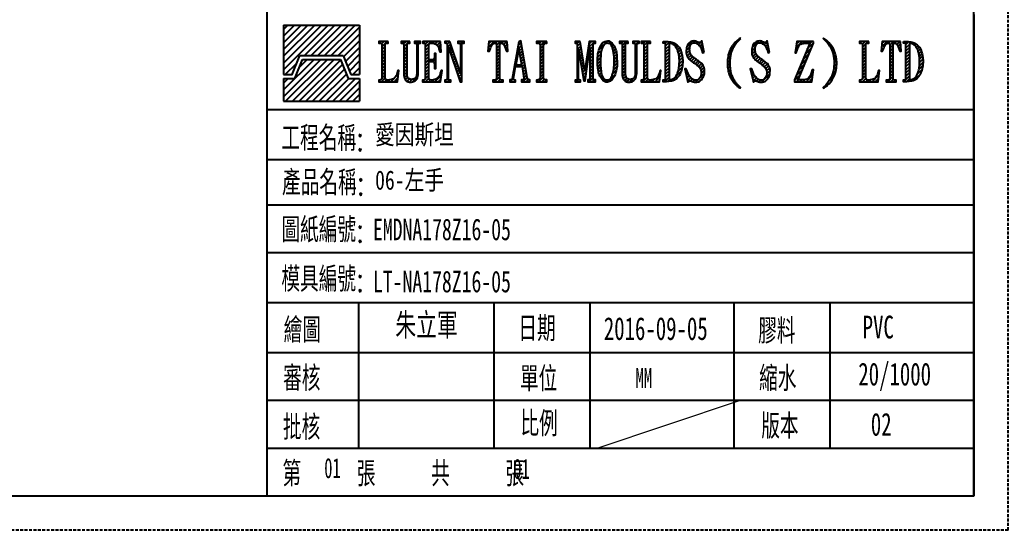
# Model space of a CAD drawing. Header units: inches. Extents: x 149964 to 151052, y -48230 to -47460.
# Drawn here: x 150716.5 to 151052.1, y -48229.7 to -48056.3 of the extents above; entities that cross this region are included whole.
import ezdxf

# ---------------------------------------------------------------- set-up
doc = ezdxf.new("R2010")
doc.units = ezdxf.units.IN
doc.header["$LTSCALE"] = 2
doc.header["$MEASUREMENT"] = 0
doc.linetypes.add('DASHED', pattern=[0.75, 0.5, -0.25])
doc.layers.get('0').update_dxf_attribs({"linetype": 'CONTINUOUS'})
doc.layers.add('A', color=7, linetype='CONTINUOUS')
doc.layers.add('tg', color=7, linetype='CONTINUOUS')
doc.layers.add('dim', color=3, linetype='CONTINUOUS', lineweight=15)
doc.styles.add('ROMANC', font='romanc', dxfattribs={"width": 0.6, "height": 1})
doc.styles.add('ROMANS', font='ROMANS.shx', dxfattribs={"height": 5, "bigfont": 'chineset.shx'})
doc.styles.get("Standard").update_dxf_attribs({"font": 'txt.shx', "width": 0.67})

# ---------------------------------------------------------------- blocks, each defined once
blk = doc.blocks.new('*X1')
at = {"color": 0}
for p, q in [((-246.88, -247.76), (-241.98, -242.86)), ((-246.88, -246.88), (-242.86, -242.86)), ((-246.6, -248.36), (-241.1, -242.86)), ((-245.71, -248.36), (-240.21, -242.86)), ((-244.83, -248.36), (-239.36, -242.9)), ((-244.8, -243.91), (-243.75, -242.86)), ((-243.94, -248.36), (-239.11, -243.53)), ((-243.06, -248.36), (-238.86, -244.16)), ((-242.18, -248.36), (-238.61, -244.79)), ((-246.88, -245.99), (-246.25, -245.36)), ((-241.29, -248.36), (-238.29, -245.36)), ((-240.41, -248.36), (-237.41, -245.36)), ((-239.53, -248.36), (-236.88, -245.72)), ((-238.64, -248.36), (-236.88, -246.6)), ((-237.76, -248.36), (-236.88, -247.48))]:
    blk.add_line(p, q, dxfattribs=at)
blk = doc.blocks.new('*X0')
at = {"color": 0}
for p, q in [((-246.88, -244.23), (-241.02, -238.36)), ((-246.88, -243.34), (-241.9, -238.36)), ((-246.88, -242.46), (-242.78, -238.36)), ((-246.88, -241.57), (-243.67, -238.36)), ((-246.88, -240.69), (-244.55, -238.36)), ((-246.88, -239.81), (-245.44, -238.36)), ((-246.88, -238.92), (-246.32, -238.36)), ((-244.13, -242.36), (-240.13, -238.36)), ((-243.25, -242.36), (-239.25, -238.36)), ((-242.36, -242.36), (-238.36, -238.36)), ((-241.48, -242.36), (-237.48, -238.36)), ((-240.6, -242.36), (-236.88, -238.65)), ((-239.71, -242.36), (-236.88, -239.53)), ((-238.98, -242.51), (-236.88, -240.41)), ((-238.73, -243.15), (-236.88, -241.3)), ((-238.47, -243.78), (-236.88, -242.18)), ((-246.63, -244.86), (-245.11, -243.34)), ((-238.22, -244.41), (-236.88, -243.06)), ((-245.75, -244.86), (-245.7, -244.81)), ((-237.79, -244.86), (-236.88, -243.95)), ((-236.91, -244.86), (-236.88, -244.83))]:
    blk.add_line(p, q, dxfattribs=at)
blk = doc.blocks.new('20051210.083501')
at = {"layer": 'A'}
for p, q in [((0, 0), (0, -12.46)), ((0, 0), (19.17, 0)), ((19.17, 0), (19.17, -12.46)), ((2.23, -12.46), (4.14, -7.67)), ((2.87, -13.42), (4.79, -8.62)), ((4.14, -7.67), (15.02, -7.67)), ((4.79, -8.62), (14.37, -8.62)), ((14.37, -8.62), (16.29, -13.42)), ((15.02, -7.67), (16.94, -12.46)), ((0, -12.46), (2.23, -12.46)), ((0, -13.42), (2.87, -13.42)), ((0, -13.42), (0, -19.17)), ((16.29, -13.42), (19.17, -13.42)), ((16.94, -12.46), (19.17, -12.46)), ((19.17, -13.42), (19.17, -19.17)), ((0, -19.17), (19.17, -19.17))]:
    blk.add_line(p, q, dxfattribs=at)
at = {"layer": 'A', "xscale": 1.916639999999461, "yscale": 1.916639999999916, "zscale": 1.91664}
for name in ['*X0', '*X1']:
    blk.add_blockref(name, (473.18, 456.86), dxfattribs=at)

msp = doc.modelspace()

# ---------------------------------------------------------------- hatches: boundary and pattern name
h = msp.add_hatch()
h.set_pattern_fill('ANSI31', color=256, scale=0.237797, style=0)
h.set_pattern_definition([(45, (189198.8006, -46693.6363), (-0.533870108, 0.533870108), [])])
h.paths.add_polyline_path([(151016.504, -48076.728), (151016.504, -48077.309), (151017.025, -48077.309, 0.0414633), (151018.017, -48077.267, 0.0098365), (151019.299, -48077.078, 0.0742962), (151020.248, -48076.771, 0.0820892), (151021.42, -48075.924, 0), (151021.42, -48075.924, 0.0994446), (151022.463, -48074.343, 0.0507965), (151022.993, -48072.521, 0), (151022.993, -48072.521, 0.0544958), (151023.164, -48070.179), (151023.164, -48070.179), (151023.13, -48069.23), (151022.976, -48068.255, 0.0652171), (151022.796, -48067.452), (151022.403, -48066.374), (151021.933, -48065.562, 0.0255552), (151020.881, -48064.51, 0.1195021), (151019.855, -48063.955, 0.0499872), (151018.145, -48063.681, 0.0064973), (151017.025, -48063.63), (151016.512, -48063.613), (151016.512, -48064.203), (151017.111, -48064.203, -0.31305), (151017.264, -48064.245, -0.1750245), (151017.376, -48064.553, 0), (151017.376, -48064.553), (151017.376, -48076.335, -0.0611975), (151017.324, -48076.497, 0), (151017.324, -48076.497, -0.2937019), (151016.965, -48076.728)])
h.paths.add_polyline_path([(151018.544, -48064.647), (151018.544, -48076.254, 0.1084649), (151018.606, -48076.536, 0.3983232), (151018.709, -48076.577), (151018.936, -48076.57, 0.0763618), (151019.569, -48076.454, 0), (151019.569, -48076.454, 0.089624), (151020.422, -48075.972, 0), (151020.422, -48075.972, 0.0989952), (151021.096, -48075.14, 0.0470821), (151021.536, -48074.067, 0), (151021.536, -48074.067, 0.0375978), (151021.887, -48072.499, 0), (151021.887, -48072.499, 0.0259589), (151022.011, -48071.172, 0), (151022.011, -48071.172, 0.0205474), (151022.011, -48069.548, 0.0331816), (151021.859, -48068.145, 0), (151021.859, -48068.145, 0.0397704), (151021.557, -48066.976, 0), (151021.557, -48066.976, 0.0390929), (151021.137, -48066.013, 0), (151021.137, -48066.013, 0.0785078), (151020.401, -48065.037, 0), (151020.401, -48065.037, 0.0940735), (151019.521, -48064.459, 0), (151019.521, -48064.459, 0.1004309), (151018.923, -48064.342, 0), (151018.923, -48064.342, 0.0772307), (151018.627, -48064.39), (151018.565, -48064.494)], flags=16)
h.paths.add_polyline_path([(151001.613, -48063.637), (151001.613, -48064.214), (151002.032, -48064.214, -0.4471104), (151002.61, -48064.859), (151002.61, -48076.043, -0.3629609), (151002.032, -48076.734), (151001.636, -48076.734), (151001.636, -48077.311), (151007.907, -48077.311), (151008.36, -48073.542), (151008.066, -48073.542), (151007.839, -48074.345), (151007.839, -48074.345, -0.1151305), (151006.866, -48076.111, -0.1470783), (151006.232, -48076.496, -0.0200187), (151005.292, -48076.7, -0.0920225), (151004.16, -48076.689), (151003.9, -48076.462), (151003.764, -48075.862), (151003.764, -48074.492), (151003.764, -48064.818, -0.1486596), (151003.898, -48064.377, -0.2444346), (151004.218, -48064.202), (151004.766, -48064.202), (151004.766, -48063.637)])
h.paths.add_polyline_path([(150989.279, -48079.293), (150989.397, -48079.495), (150989.622, -48079.354), (150990.392, -48078.826, 0.0700903), (150990.791, -48078.461), (150991.247, -48078.045), (150991.831, -48077.347), (150992.292, -48076.678, 0.0489267), (150992.641, -48076.049, -0.0112917), (150993.209, -48074.812), (150993.433, -48074.138, 0.0452148), (150993.686, -48073.064, 0.0194511), (150993.849, -48071.473, 0.0381497), (150993.833, -48070.18, 0.0187929), (150993.658, -48068.814, 0), (150993.658, -48068.814, 0.0471864), (150993.253, -48067.285, 0), (150993.253, -48067.285, 0.0282667), (150992.753, -48066.132, 0), (150992.753, -48066.132, 0.0441271), (150992.022, -48064.952, 0.0213392), (150991.117, -48063.844, 0.0597799), (150990.105, -48062.951, 0.0000522), (150989.401, -48062.464), (150989.281, -48062.68), (150989.48, -48062.862, -0.0146115), (150990.008, -48063.377, 0), (150990.008, -48063.377, -0.0089534), (150990.466, -48063.867, 0), (150990.466, -48063.867, -0.0238855), (150990.901, -48064.399, 0), (150990.901, -48064.399, -0.0123206), (150991.368, -48065.062, 0), (150991.368, -48065.062, -0.0281505), (150991.858, -48065.894, -0.0165965), (150992.335, -48066.899, -0.0665241), (150992.676, -48068.101, 0.0184753), (150992.815, -48068.859, 0), (150992.815, -48068.859, -0.0507901), (150992.879, -48069.41), (150992.95, -48070.073), (150992.95, -48070.073, -0.0444565), (150992.972, -48071.383, -0.0008859), (150992.877, -48072.682, -0.0557862), (150992.59, -48074.199, 0.0089738), (150992.365, -48074.981), (150992.05, -48075.706), (150991.342, -48076.915), (150990.898, -48077.55), (150990.122, -48078.461)])
h.paths.add_polyline_path([(151008.993, -48066.958), (151009.287, -48063.622), (151015.541, -48063.622), (151015.788, -48066.948), (151015.323, -48066.948), (151014.726, -48065.423), (151014.726, -48065.423, 0.0956872), (151014.252, -48064.579, 0), (151014.252, -48064.579, 0.0984077), (151013.835, -48064.248, 0.2621702), (151013.324, -48064.267, 0), (151013.324, -48064.267, 0.2609355), (151013.058, -48064.74), (151013.058, -48076.216, 0.1320932), (151013.115, -48076.538, 0.2912007), (151013.428, -48076.737), (151014.101, -48076.737), (151014.101, -48077.315), (151010.67, -48077.315), (151010.67, -48076.737), (151011.315, -48076.737, 0.1278797), (151011.751, -48076.605, 0), (151011.751, -48076.605, 0.2609355), (151011.883, -48076.368), (151011.883, -48064.797), (151011.836, -48064.475), (151011.656, -48064.286), (151011.447, -48064.219, 0.2119014), (151011.248, -48064.191, 0.1524638), (151010.566, -48064.636, 0.0886389), (151009.808, -48065.982), (151009.467, -48066.958)])
h.paths.add_polyline_path([(150979.549, -48076.637), (150979.549, -48077.301), (150985.401, -48077.301), (150985.99, -48073.244), (150985.577, -48073.244), (150985.203, -48074.451, -0.078387), (150984.737, -48075.399, 0), (150984.737, -48075.399, -0.0405768), (150984.087, -48076.178), (150983.675, -48076.423), (150983.675, -48076.423, -0.1243815), (150982.796, -48076.682, 0), (150982.796, -48076.682, 0.0324642), (150982.36, -48076.728), (150980.817, -48076.728), (150985.982, -48064.198), (150985.982, -48063.602), (150980.282, -48063.602), (150979.717, -48067.46), (150980.122, -48067.46), (150980.397, -48066.551, -0.0647548), (150980.985, -48065.244, -0.1575087), (150981.917, -48064.45, 0), (150981.917, -48064.45, -0.0914417), (150982.987, -48064.221, 0.0106211), (150983.445, -48064.198), (150984.698, -48064.198)])
h.paths.add_polyline_path([(150956.759, -48070.751, 0), (150956.759, -48070.751, 0.0315123), (150956.895, -48072.863, 0), (150956.895, -48072.863, 0.0402062), (150957.236, -48074.479, 0.0623728), (150957.888, -48075.969, -0.0031537), (150958.608, -48077.195, 0.0650154), (150959.251, -48078.033, 0), (150959.251, -48078.033, 0.0004545), (150959.78, -48078.562, 0.066774), (150960.782, -48079.326, -0.0041036), (150961.055, -48079.484), (150961.17, -48079.286), (150960.932, -48079.052), (150960.327, -48078.421), (150960.327, -48078.421, -0.043122), (150959.617, -48077.539, 0), (150959.617, -48077.539, -0.0144025), (150959.022, -48076.595, 0), (150959.022, -48076.595, -0.0174648), (150958.435, -48075.519, -0.0539346), (150958.21, -48074.914, 0), (150958.21, -48074.914, 0.031882), (150958.073, -48074.491), (150957.892, -48073.679), (150957.892, -48073.679, -0.0371427), (150957.747, -48072.682, 0), (150957.747, -48072.682, 0.0047038), (150957.659, -48071.584, -0.0465851), (150957.663, -48070.34, -0.0007597), (150957.778, -48069.175, -0.0351514), (150958.007, -48067.839, 0), (150958.007, -48067.839, -0.0239146), (150958.325, -48066.767, -0.0614674), (150958.85, -48065.704, 0), (150958.85, -48065.704, 0.0140719), (150959.405, -48064.804, -0.068346), (150960.213, -48063.767, 0), (150960.213, -48063.767, 0.0243719), (150960.685, -48063.26, -0.0490829), (150961.188, -48062.77, 0), (150961.188, -48062.77, 0.0301326), (150961.288, -48062.68), (150961.17, -48062.462), (150960.756, -48062.74, 0.0494384), (150959.699, -48063.611, 0), (150959.699, -48063.611, 0.0177696), (150958.908, -48064.466, 0.042056), (150958.324, -48065.271, 0.0470099), (150957.216, -48067.568, 0.0754491), (150956.953, -48068.833), (150956.856, -48069.466, 0.0385372)])
h.paths.add_polyline_path([(150964.512, -48072.973), (150965.557, -48077.444), (150965.775, -48077.226, -0.1357493), (150966.211, -48076.979, -0.2278345), (150966.777, -48077.095, 0.135743), (150967.358, -48077.328, -0.0672556), (150967.764, -48077.429), (150968.62, -48077.458), (150969.172, -48077.342, 0.1526658), (150969.898, -48076.936, 0.0586811), (150970.914, -48075.571, 0.1413241), (150971.204, -48074.395), (150971.248, -48073.539, 0.0934362), (150971.117, -48072.581, 0.0736867), (150970.566, -48071.492, 0.101128), (150969.404, -48070.404, -0.036431), (150968.417, -48069.692, 0.0378749), (150967.343, -48068.923, -0.105904), (150966.82, -48068.429, -0.0243212), (150966.443, -48067.82, -0.0885428), (150966.24, -48067.224, -0.0445383), (150966.182, -48066.31, -0.0555732), (150966.341, -48065.149, -0.153171), (150966.806, -48064.394, -0.1349704), (150967.503, -48064.06, -0.1850459), (150968.345, -48064.22, 0.0194675), (150969.012, -48064.597), (150969.52, -48065.149, -0.0923633), (150970.058, -48066.005, -0.0080312), (150970.609, -48067.471), (150971.074, -48067.37), (150970.275, -48063.465), (150970.072, -48063.712, -0.2747762), (150969.346, -48063.973, -0.0854284), (150968.693, -48063.726, 0.1752427), (150967.372, -48063.479, 0.1106125), (150966.182, -48063.958, 0.1819994), (150965.253, -48065.294, 0.0535258), (150964.991, -48067.137, 0.1300031), (150965.34, -48068.662, 0.0775644), (150966.298, -48069.954, 0.0682662), (150967.503, -48070.854, -0.0563125), (150968.606, -48071.637, 0.0033658), (150969.477, -48072.407, -0.1932925), (150969.825, -48073.089), (150969.999, -48073.495, -0.1577109), (150970.087, -48074.439), (150970.014, -48075.266), (150969.738, -48075.876), (150969.274, -48076.5, -0.2441194), (150968.766, -48076.747), (150968.475, -48076.834), (150968.054, -48076.805, -0.1667011), (150967.125, -48076.413, -0.0146364), (150966.283, -48075.615, -0.1187079), (150965.63, -48074.541), (150965.02, -48072.886)])
h.paths.add_polyline_path([(150934.908, -48077.309), (150935.43, -48077.309, 0.0414633), (150936.422, -48077.267, 0.0098365), (150937.704, -48077.078, 0.0742962), (150938.653, -48076.771, 0.0820892), (150939.825, -48075.924, 0.0994446), (150940.868, -48074.343, 0.0507965), (150941.398, -48072.521, 0.0544958), (150941.569, -48070.179), (150941.534, -48069.23), (150941.381, -48068.255, 0.0652171), (150941.201, -48067.452), (150940.808, -48066.374), (150940.338, -48065.562, 0.0255552), (150939.286, -48064.51, 0.1195021), (150938.26, -48063.955, 0.0499872), (150936.55, -48063.681, 0.0064973), (150935.43, -48063.63), (150934.917, -48063.613), (150934.917, -48064.203), (150935.516, -48064.203, -0.31305), (150935.669, -48064.245, -0.1750245), (150935.781, -48064.553), (150935.781, -48076.335, -0.0611975), (150935.729, -48076.497, -0.2937019), (150935.37, -48076.728), (150934.908, -48076.728)])
h.paths.add_polyline_path([(150927.426, -48063.637), (150927.426, -48064.214), (150927.845, -48064.214, -0.4471104), (150928.422, -48064.859), (150928.422, -48076.043, -0.3629609), (150927.845, -48076.734), (150927.448, -48076.734), (150927.448, -48077.311), (150933.72, -48077.311), (150934.173, -48073.542), (150933.878, -48073.542), (150933.652, -48074.345, -0.1151305), (150932.678, -48076.111, -0.1470783), (150932.044, -48076.496, -0.0200187), (150931.105, -48076.7, -0.0920225), (150929.973, -48076.689), (150929.712, -48076.462), (150929.577, -48075.862), (150929.577, -48074.492), (150929.577, -48064.818, -0.1486596), (150929.711, -48064.377, -0.2444346), (150930.031, -48064.202), (150930.578, -48064.202), (150930.578, -48063.637)])
h.paths.add_polyline_path([(150936.949, -48064.647), (150936.949, -48076.254, 0.1084649), (150937.011, -48076.536, 0.3983232), (150937.114, -48076.577), (150937.341, -48076.57, 0.0763618), (150937.974, -48076.454, 0), (150937.974, -48076.454, 0.089624), (150938.827, -48075.972, 0), (150938.827, -48075.972, 0.0989952), (150939.501, -48075.14, 0.0470821), (150939.941, -48074.067, 0.0375978), (150940.292, -48072.499, 0), (150940.292, -48072.499, 0.0259589), (150940.416, -48071.172, 0), (150940.416, -48071.172, 0.0205474), (150940.416, -48069.548, 0.0331816), (150940.264, -48068.145, 0), (150940.264, -48068.145, 0.0397704), (150939.962, -48066.976, 0), (150939.962, -48066.976, 0.0390929), (150939.542, -48066.013, 0), (150939.542, -48066.013, 0.0785078), (150938.806, -48065.037, 0.0940735), (150937.926, -48064.459, 0.1004309), (150937.328, -48064.342, 0), (150937.328, -48064.342, 0.0772307), (150937.032, -48064.39), (150936.97, -48064.494)], flags=16)
h.paths.add_polyline_path([(150912.591, -48070.99), (150912.651, -48071.631), (150912.771, -48072.753), (150912.952, -48073.894), (150912.952, -48073.894, 0.1114199), (150913.472, -48075.477, 0.0496859), (150914.574, -48076.959, 0.186465), (150915.495, -48077.419), (150915.916, -48077.459, 0.0375207), (150916.757, -48077.219, 0.1534797), (150917.638, -48076.538), (150918.419, -48075.416, 0.0128615), (150919.1, -48073.073, 0.0754903), (150919.32, -48071.01, 0.0019683), (150919.18, -48068.106, 0.0822677), (150918.78, -48066.284), (150918.299, -48065.082), (150917.658, -48064.181), (150916.857, -48063.64, 0.2029711), (150916.116, -48063.46, 0.019715), (150915.135, -48063.66, 0.1971419), (150914.173, -48064.361, 0.0532198), (150913.132, -48066.544, 0), (150913.132, -48066.544, 0.0768728), (150912.651, -48069.108), (150912.651, -48069.108)])
h.paths.add_polyline_path([(150905.066, -48076.731), (150905.412, -48076.731, 0.2763778), (150905.691, -48076.571, 0.1282881), (150905.784, -48076.215), (150905.784, -48064.712, -0.0488454), (150905.768, -48064.495, 0.2004412), (150905.706, -48064.335, 0.2042261), (150905.391, -48064.201), (150905.071, -48064.201), (150905.071, -48063.617), (150906.806, -48063.617), (150908.375, -48073.533), (150909.821, -48063.61), (150911.979, -48063.61), (150911.979, -48064.188), (150911.484, -48064.188, 0.2754595), (150911.163, -48064.725), (150911.163, -48076.248, 0.1661539), (150911.225, -48076.579, 0.2703491), (150911.473, -48076.723), (150911.969, -48076.723), (150911.969, -48077.302), (150909.356, -48077.302), (150909.356, -48076.723), (150909.532, -48076.723), (150909.687, -48076.713), (150909.852, -48076.661, 0.1813346), (150910.007, -48076.248), (150910.007, -48065.675), (150908.448, -48077.012), (150907.973, -48077.012), (150906.233, -48066.333), (150906.233, -48076.204, -0.0731766), (150906.248, -48076.385, 0.1778629), (150906.31, -48076.592, 0.236068), (150906.599, -48076.736), (150906.92, -48076.736), (150906.92, -48077.309), (150905.066, -48077.309)])
h.paths.add_polyline_path([(150913.766, -48070.085, 0.0107728), (150913.817, -48072.108, 0), (150913.817, -48072.108, 0.0226526), (150914.021, -48074.318, 0), (150914.021, -48074.318, 0.0660072), (150914.293, -48075.304, 0), (150914.293, -48075.304, 0.0545447), (150914.854, -48076.307, 0), (150914.854, -48076.307, 0.2164164), (150915.704, -48076.799, 0), (150915.704, -48076.799, 0.1433054), (150916.52, -48076.646, 0), (150916.52, -48076.646, 0.1933289), (150917.353, -48075.695, 0), (150917.353, -48075.695, 0.0342724), (150917.914, -48073.655, 0), (150917.914, -48073.655, 0.0520414), (150918.169, -48071.003), (150918.152, -48068.912), (150917.863, -48066.703), (150917.489, -48065.377, -0.0180621), (150917.03, -48064.578, 0.2109706), (150916.622, -48064.255, 0), (150916.622, -48064.255, 0.0423726), (150915.925, -48064.136, 0.2013091), (150915.347, -48064.323, 0.0679648), (150914.82, -48064.918, 0.0561857), (150914.293, -48065.938, 0), (150914.293, -48065.938, 0.0807476), (150913.851, -48068.08)], flags=16)
h.paths.add_polyline_path([(150920.137, -48063.618), (150920.137, -48064.206), (150920.519, -48064.206, -0.4453624), (150921.01, -48064.752), (150921.01, -48074.702, 0.1272962), (150921.501, -48076.6, 0.0960143), (150921.659, -48076.788, -0.0247325), (150922.01, -48077.103), (150922.52, -48077.34, 0.1076234), (150922.926, -48077.431), (150923.678, -48077.443, 0.1445312), (150924.551, -48077.2, 0.0767167), (150925.339, -48076.521, 0.1475227), (150925.818, -48075.43, -0.0034333), (150925.94, -48074.484), (150925.94, -48064.789, -0.3258682), (150926.364, -48064.206), (150926.752, -48064.206), (150926.752, -48063.624), (150924.66, -48063.624), (150924.66, -48064.206), (150924.988, -48064.206, -0.2211811), (150925.248, -48064.328, -0.1386424), (150925.448, -48064.77, 0), (150925.448, -48064.77, -0.0291948), (150925.473, -48065.037), (150925.473, -48074.436, -0.096528), (150925.242, -48075.618, 0), (150925.242, -48075.618, -0.1769594), (150924.612, -48076.315, 0), (150924.612, -48076.315, -0.0838676), (150924.133, -48076.473, -0.0420431), (150923.496, -48076.515, -0.1259814), (150922.944, -48076.364, 0), (150922.944, -48076.364, -0.0862317), (150922.49, -48075.988, 0), (150922.49, -48075.988, -0.130353), (150922.332, -48075.66), (150922.229, -48075.339), (150922.168, -48074.721), (150922.168, -48064.692, -0.403205), (150922.641, -48064.2), (150923.047, -48064.2), (150923.047, -48063.618)])
h.paths.add_polyline_path([(150882.858, -48076.7), (150882.858, -48077.312), (150884.844, -48077.312), (150884.844, -48076.729), (150884.665, -48076.729, -0.2793781), (150884.172, -48076.431, 0), (150884.172, -48076.431, -0.1828166), (150884.127, -48076.057, 0), (150884.127, -48076.057), (150884.815, -48072.189), (150887.01, -48072.189), (150887.653, -48076.057, -0.117222), (150887.623, -48076.49), (150887.473, -48076.655), (150887.085, -48076.715), (150886.846, -48076.715), (150886.846, -48077.312), (150889.624, -48077.312), (150889.624, -48076.7), (150889.49, -48076.7, -0.3099246), (150888.967, -48076.341, 0.0340023), (150888.758, -48075.893), (150886.592, -48063.451), (150885.95, -48063.783), (150883.635, -48076.281, -0.1981024), (150883.47, -48076.535, 0), (150883.47, -48076.535, -0.0880206), (150883.112, -48076.7)])
h.paths.add_polyline_path([(150884.928, -48071.584), (150885.94, -48065.969), (150886.915, -48071.584)], flags=16)
h.paths.add_polyline_path([(150891.97, -48063.628), (150891.97, -48064.206), (150892.303, -48064.206, -0.1151205), (150892.971, -48064.362), (150893.06, -48064.529), (150893.126, -48064.862), (150893.126, -48075.885, -0.165023), (150892.915, -48076.508, -0.196744), (150892.648, -48076.664, 0.0151159), (150892.259, -48076.731), (150891.97, -48076.731), (150891.97, -48077.32), (150895.462, -48077.32), (150895.462, -48076.719), (150895.151, -48076.719, -0.1510207), (150894.539, -48076.53, -0.2299796), (150894.406, -48076.297), (150894.305, -48075.963, -0.1303355), (150894.294, -48075.618), (150894.294, -48064.985, -0.23248), (150894.617, -48064.328, -0.2001016), (150895.073, -48064.206), (150895.441, -48064.206), (150895.441, -48063.628)])
h.paths.add_polyline_path([(150860.856, -48063.619), (150860.856, -48064.126), (150860.947, -48064.126, -0.296966), (150861.469, -48064.466, 0), (150861.469, -48064.466, -0.1129405), (150861.555, -48064.911), (150861.555, -48076.174, -0.139346), (150861.426, -48076.629, -0.2178389), (150861.325, -48076.696, 0.0242396), (150861.143, -48076.734), (150860.856, -48076.734), (150860.856, -48077.308), (150862.88, -48077.308), (150862.88, -48076.729), (150862.402, -48076.729, -0.3152222), (150862.067, -48076.495, -0.090974), (150862.019, -48076.212), (150862.019, -48065.518), (150866.009, -48077.308), (150866.536, -48077.308), (150866.536, -48064.801, -0.1765617), (150866.722, -48064.289, 0), (150866.722, -48064.289, -0.2069332), (150866.856, -48064.222, 0.0522334), (150867.005, -48064.198), (150867.349, -48064.198), (150867.349, -48063.624), (150865.258, -48063.624), (150865.258, -48064.193), (150865.593, -48064.193, -0.1748169), (150865.885, -48064.298, 0), (150865.885, -48064.298, -0.196301), (150866.033, -48064.576, 0.0208197), (150866.067, -48064.805), (150866.067, -48074.404), (150862.54, -48063.619)])
h.paths.add_polyline_path([(150875.452, -48066.958), (150875.746, -48063.622), (150882.001, -48063.622), (150882.247, -48066.948), (150881.783, -48066.948), (150881.186, -48065.423, 0.0956872), (150880.712, -48064.579, 0), (150880.712, -48064.579, 0.0984077), (150880.295, -48064.248, 0.2621702), (150879.783, -48064.267, 0), (150879.783, -48064.267, 0.2609355), (150879.518, -48064.74), (150879.518, -48076.216, 0.1320932), (150879.575, -48076.538, 0), (150879.575, -48076.538, 0.2912007), (150879.887, -48076.737), (150880.56, -48076.737), (150880.56, -48077.315), (150877.13, -48077.315), (150877.13, -48076.737), (150877.774, -48076.737, 0.1278797), (150878.21, -48076.605, 0), (150878.21, -48076.605, 0.2609355), (150878.343, -48076.368), (150878.343, -48064.797), (150878.295, -48064.475), (150878.115, -48064.286), (150877.907, -48064.219, 0.2119014), (150877.708, -48064.191, 0.1524638), (150877.025, -48064.636, 0.0886389), (150876.267, -48065.982), (150875.926, -48066.958)])
h.paths.add_polyline_path([(150942.264, -48072.973), (150943.309, -48077.444), (150943.527, -48077.226, -0.1357493), (150943.962, -48076.979, -0.2278345), (150944.528, -48077.095, 0.135743), (150945.109, -48077.328, -0.0672556), (150945.515, -48077.429), (150946.372, -48077.458), (150946.923, -48077.342, 0.1526658), (150947.649, -48076.936, 0.0586811), (150948.665, -48075.571, 0.1413241), (150948.956, -48074.395), (150948.999, -48073.539, 0.0934362), (150948.869, -48072.581, 0.0736867), (150948.317, -48071.492, 0.101128), (150947.156, -48070.404, -0.036431), (150946.168, -48069.692, 0.0378749), (150945.094, -48068.923, -0.105904), (150944.572, -48068.429, -0.0243212), (150944.194, -48067.82, -0.0885428), (150943.991, -48067.224, -0.0445383), (150943.933, -48066.31, -0.0555732), (150944.093, -48065.149, -0.153171), (150944.557, -48064.394, -0.1349704), (150945.254, -48064.06, -0.1850459), (150946.096, -48064.22, 0.0194675), (150946.764, -48064.597), (150947.272, -48065.149, -0.0923633), (150947.809, -48066.005, -0.0080312), (150948.36, -48067.471), (150948.825, -48067.37), (150948.027, -48063.465), (150947.823, -48063.712, -0.2747762), (150947.098, -48063.973, -0.0854284), (150946.444, -48063.726, 0.1752427), (150945.123, -48063.479, 0.1106125), (150943.933, -48063.958, 0.1819994), (150943.004, -48065.294, 0.0535258), (150942.743, -48067.137, 0.1300031), (150943.091, -48068.662, 0.0775644), (150944.049, -48069.954, 0.0682662), (150945.254, -48070.854, -0.0563125), (150946.357, -48071.637, 0.0033658), (150947.228, -48072.407, -0.1932925), (150947.577, -48073.089), (150947.751, -48073.495, -0.1577109), (150947.838, -48074.439), (150947.765, -48075.266), (150947.489, -48075.876), (150947.025, -48076.5, -0.2441194), (150946.517, -48076.747), (150946.227, -48076.834), (150945.806, -48076.805, -0.1667011), (150944.877, -48076.413, -0.0146364), (150944.035, -48075.615, -0.1187079), (150943.381, -48074.541), (150942.772, -48072.886)])
h.paths.add_polyline_path([(150845.951, -48063.618), (150845.951, -48064.206), (150846.333, -48064.206, -0.4453624), (150846.824, -48064.752), (150846.824, -48074.702, 0.1272962), (150847.315, -48076.6, 0), (150847.315, -48076.6, 0.0960143), (150847.473, -48076.788, -0.0247325), (150847.825, -48077.103), (150848.334, -48077.34, 0.1076234), (150848.74, -48077.431), (150849.492, -48077.443), (150849.492, -48077.443, 0.1445312), (150850.365, -48077.2, 0.0767167), (150851.154, -48076.521, 0), (150851.154, -48076.521, 0.1475227), (150851.633, -48075.43, -0.0034333), (150851.754, -48074.484), (150851.754, -48064.789, -0.3258682), (150852.178, -48064.206), (150852.566, -48064.206), (150852.566, -48063.624), (150850.475, -48063.624), (150850.475, -48064.206), (150850.802, -48064.206, -0.2211811), (150851.063, -48064.328, 0), (150851.063, -48064.328, -0.1386424), (150851.263, -48064.77, 0), (150851.263, -48064.77, -0.0291948), (150851.287, -48065.037, 0), (150851.287, -48065.037), (150851.287, -48074.436, -0.096528), (150851.057, -48075.618, -0.1769594), (150850.426, -48076.315, 0), (150850.426, -48076.315, -0.0838676), (150849.947, -48076.473, 0), (150849.947, -48076.473, -0.0420431), (150849.31, -48076.515, -0.1259814), (150848.759, -48076.364, 0), (150848.759, -48076.364, -0.0862317), (150848.304, -48075.988, 0), (150848.304, -48075.988, -0.130353), (150848.146, -48075.66), (150848.043, -48075.339), (150847.982, -48074.721), (150847.982, -48064.692, -0.403205), (150848.455, -48064.2), (150848.862, -48064.2), (150848.862, -48063.618)])
h.paths.add_polyline_path([(150838.4, -48063.637), (150838.4, -48064.214), (150838.819, -48064.214, -0.4471104), (150839.396, -48064.859), (150839.396, -48076.043, -0.3629609), (150838.819, -48076.734), (150838.423, -48076.734), (150838.423, -48077.311), (150844.694, -48077.311), (150845.147, -48073.542), (150844.852, -48073.542), (150844.626, -48074.345, -0.1151305), (150843.652, -48076.111, -0.1470783), (150843.019, -48076.496, -0.0200187), (150842.079, -48076.7, -0.0920225), (150840.947, -48076.689), (150840.687, -48076.462), (150840.551, -48075.862), (150840.551, -48074.492), (150840.551, -48064.818, -0.1486596), (150840.685, -48064.377, -0.2444346), (150841.005, -48064.202), (150841.553, -48064.202), (150841.553, -48063.637)])
h.paths.add_polyline_path([(150853.253, -48076.731), (150853.253, -48077.307), (150859.354, -48077.307), (150859.941, -48073.531), (150859.503, -48073.531), (150859.245, -48074.456, -0.0700144), (150858.828, -48075.41, 0), (150858.828, -48075.41, -0.0973563), (150857.973, -48076.334, -0.1183441), (150857.377, -48076.582, 0.0157214), (150856.81, -48076.691, -0.1268605), (150855.827, -48076.662, 0), (150855.827, -48076.662, -0.306736), (150855.39, -48076.135, 0.0118619), (150855.34, -48075.727), (150855.34, -48070.431), (150856.671, -48070.431, -0.4453624), (150857.208, -48071.027), (150857.278, -48071.405), (150857.297, -48071.763), (150857.297, -48072.806), (150857.784, -48072.806), (150857.784, -48067.689), (150857.297, -48067.689), (150857.297, -48068.881, -0.145032), (150857.059, -48069.686, 0), (150857.059, -48069.686, -0.2828165), (150856.661, -48069.875), (150855.34, -48069.875), (150855.34, -48064.857, -0.3574663), (150855.837, -48064.251, -0.0655863), (150856.582, -48064.201, 0), (150856.582, -48064.201, -0.104851), (150857.645, -48064.499, 0), (150857.645, -48064.499, -0.1044537), (150858.331, -48065.066, 0), (150858.331, -48065.066, -0.127245), (150858.818, -48066.159), (150859.106, -48067.162), (150859.533, -48067.162), (150859.285, -48063.625), (150853.303, -48063.625), (150853.303, -48064.201), (150853.73, -48064.201, -0.3243613), (150854.128, -48064.489, 0), (150854.128, -48064.489, -0.0911807), (150854.177, -48064.857), (150854.177, -48075.926, 0), (150854.177, -48075.926, -0.0812777), (150854.088, -48076.473, 0), (150854.088, -48076.473, -0.2346711), (150853.929, -48076.632, 0.0697377), (150853.73, -48076.731)])

# ---------------------------------------------------------------- linework, layer by layer
for points in [[(150961.288, -48062.68), (150961.17, -48062.462), (150960.756, -48062.74, 0.0494384), (150959.699, -48063.611, 0.0177696), (150958.908, -48064.466, 0.042056), (150958.324, -48065.271, 0.0470099), (150957.216, -48067.568, 0.0754491), (150956.953, -48068.833), (150956.856, -48069.466, 0.0385372), (150956.759, -48070.751, 0.0315123), (150956.895, -48072.863, 0.0402062), (150957.236, -48074.479, 0.0623728), (150957.888, -48075.969, -0.0031537), (150958.608, -48077.195, 0.0650154), (150959.251, -48078.033, 0.0004545), (150959.78, -48078.562, 0.066774), (150960.782, -48079.326, -0.0041036), (150961.055, -48079.484), (150961.17, -48079.286), (150960.932, -48079.052), (150960.327, -48078.421, -0.043122), (150959.617, -48077.539, -0.0144025), (150959.022, -48076.595, -0.0174648), (150958.435, -48075.519, -0.0539346), (150958.21, -48074.914, 0.031882), (150958.073, -48074.491), (150957.892, -48073.679, -0.0371427), (150957.747, -48072.682, 0.0047038), (150957.659, -48071.584, -0.0465851), (150957.663, -48070.34, -0.0007597), (150957.778, -48069.175, -0.0351514), (150958.007, -48067.839, -0.0239146), (150958.325, -48066.767, -0.0614674), (150958.85, -48065.704, 0.0140719), (150959.405, -48064.804, -0.068346), (150960.213, -48063.767, 0.0243719), (150960.685, -48063.26, -0.0490829), (150961.188, -48062.77, 0.0301326)], [(150841.553, -48063.637), (150838.4, -48063.637), (150838.4, -48064.214), (150838.819, -48064.214, -0.4471104), (150839.396, -48064.859), (150839.396, -48076.043, -0.3629609), (150838.819, -48076.734), (150838.423, -48076.734), (150838.423, -48077.311), (150844.694, -48077.311), (150845.147, -48073.542), (150844.852, -48073.542), (150844.626, -48074.345, -0.1151305), (150843.652, -48076.111, -0.1470783), (150843.019, -48076.496, -0.0200187), (150842.079, -48076.7, -0.0920225), (150840.947, -48076.689), (150840.687, -48076.462), (150840.551, -48075.862), (150840.551, -48074.492), (150840.551, -48064.818, -0.1486596), (150840.685, -48064.377, -0.2444346), (150841.005, -48064.202), (150841.553, -48064.202)], [(150848.862, -48063.618), (150845.951, -48063.618), (150845.951, -48064.206), (150846.333, -48064.206, -0.4453624), (150846.824, -48064.752), (150846.824, -48074.702, 0.1272962), (150847.315, -48076.6, 0.0960143), (150847.473, -48076.788, -0.0247325), (150847.825, -48077.103), (150848.334, -48077.34, 0.1076234), (150848.74, -48077.431), (150849.492, -48077.443, 0.1445312), (150850.365, -48077.2, 0.0767167), (150851.154, -48076.521, 0.1475227), (150851.633, -48075.43, -0.0034333), (150851.754, -48074.484), (150851.754, -48064.789, -0.3258682), (150852.178, -48064.206), (150852.566, -48064.206), (150852.566, -48063.624), (150850.475, -48063.624), (150850.475, -48064.206), (150850.802, -48064.206, -0.2211811), (150851.063, -48064.328, -0.1386424), (150851.263, -48064.77, -0.0291948), (150851.287, -48065.037), (150851.287, -48074.436, -0.096528), (150851.057, -48075.618, -0.1769594), (150850.426, -48076.315, -0.0838676), (150849.947, -48076.473, -0.0420431), (150849.31, -48076.515, -0.1259814), (150848.759, -48076.364, -0.0862317), (150848.304, -48075.988, -0.130353), (150848.146, -48075.66), (150848.043, -48075.339), (150847.982, -48074.721), (150847.982, -48064.692, -0.403205), (150848.455, -48064.2), (150848.862, -48064.2)], [(150882.001, -48063.622), (150875.746, -48063.622), (150875.452, -48066.958), (150875.926, -48066.958), (150876.267, -48065.982, -0.0886389), (150877.025, -48064.636, -0.1524638), (150877.708, -48064.191, -0.2119014), (150877.907, -48064.219), (150878.115, -48064.286), (150878.295, -48064.475), (150878.343, -48064.797), (150878.343, -48076.368, -0.2609355), (150878.21, -48076.605, -0.1278797), (150877.774, -48076.737), (150877.13, -48076.737), (150877.13, -48077.315), (150880.56, -48077.315), (150880.56, -48076.737), (150879.887, -48076.737, -0.2912007), (150879.575, -48076.538, -0.1320932), (150879.518, -48076.216), (150879.518, -48064.74, -0.2609355), (150879.783, -48064.267, -0.2621702), (150880.295, -48064.248, -0.0984077), (150880.712, -48064.579, -0.0956872), (150881.186, -48065.423), (150881.783, -48066.948), (150882.247, -48066.948)], [(150885.95, -48063.783), (150883.635, -48076.281, -0.1981024), (150883.47, -48076.535, -0.0880206), (150883.112, -48076.7), (150882.858, -48076.7), (150882.858, -48077.312), (150884.844, -48077.312), (150884.844, -48076.729), (150884.665, -48076.729, -0.2793781), (150884.172, -48076.431, -0.1828166), (150884.127, -48076.057), (150884.815, -48072.189), (150887.01, -48072.189), (150887.653, -48076.057, -0.117222), (150887.623, -48076.49), (150887.473, -48076.655), (150887.085, -48076.715), (150886.846, -48076.715), (150886.846, -48077.312), (150889.624, -48077.312), (150889.624, -48076.7), (150889.49, -48076.7, -0.3099246), (150888.967, -48076.341, 0.0340023), (150888.758, -48075.893), (150886.592, -48063.451)], [(150895.441, -48063.628), (150891.97, -48063.628), (150891.97, -48064.206), (150892.303, -48064.206, -0.1151205), (150892.971, -48064.362), (150893.06, -48064.529), (150893.126, -48064.862), (150893.126, -48075.885, -0.165023), (150892.915, -48076.508, -0.196744), (150892.648, -48076.664, 0.0151159), (150892.259, -48076.731), (150891.97, -48076.731), (150891.97, -48077.32), (150895.462, -48077.32), (150895.462, -48076.719), (150895.151, -48076.719, -0.1510207), (150894.539, -48076.53, -0.2299796), (150894.406, -48076.297), (150894.305, -48075.963, -0.1303355), (150894.294, -48075.618), (150894.294, -48064.985, -0.23248), (150894.617, -48064.328, -0.2001016), (150895.073, -48064.206), (150895.441, -48064.206)], [(150906.806, -48063.617), (150905.071, -48063.617), (150905.071, -48064.201), (150905.391, -48064.201, -0.2042261), (150905.706, -48064.335, -0.2004412), (150905.768, -48064.495, 0.0488454), (150905.784, -48064.712), (150905.784, -48076.215, -0.1282881), (150905.691, -48076.571, -0.2763778), (150905.412, -48076.731), (150905.066, -48076.731), (150905.066, -48077.309), (150906.92, -48077.309), (150906.92, -48076.736), (150906.599, -48076.736, -0.236068), (150906.31, -48076.592, -0.1778629), (150906.248, -48076.385, 0.0731766), (150906.233, -48076.204), (150906.233, -48066.333), (150907.973, -48077.012), (150908.448, -48077.012), (150910.007, -48065.675), (150910.007, -48076.248, -0.1813346), (150909.852, -48076.661), (150909.687, -48076.713), (150909.532, -48076.723), (150909.356, -48076.723), (150909.356, -48077.302), (150911.969, -48077.302), (150911.969, -48076.723), (150911.473, -48076.723, -0.2703491), (150911.225, -48076.579, -0.1661539), (150911.163, -48076.248), (150911.163, -48064.725, -0.2754595), (150911.484, -48064.188), (150911.979, -48064.188), (150911.979, -48063.61), (150909.821, -48063.61), (150908.375, -48073.533)], [(150912.591, -48070.99), (150912.651, -48069.108, -0.0768728), (150913.132, -48066.544, -0.0532198), (150914.173, -48064.361, -0.1971419), (150915.135, -48063.66, -0.019715), (150916.116, -48063.46, -0.2029711), (150916.857, -48063.64), (150917.658, -48064.181), (150918.299, -48065.082), (150918.78, -48066.284, -0.0822677), (150919.18, -48068.106, -0.0019683), (150919.32, -48071.01, -0.0754903), (150919.1, -48073.073, -0.0128615), (150918.419, -48075.416), (150917.638, -48076.538, -0.1534797), (150916.757, -48077.219, -0.0375207), (150915.916, -48077.459), (150915.495, -48077.419, -0.186465), (150914.574, -48076.959, -0.0496859), (150913.472, -48075.477, -0.1114199), (150912.952, -48073.894), (150912.771, -48072.753), (150912.651, -48071.631)], [(150913.766, -48070.085), (150913.851, -48068.08, -0.0807476), (150914.293, -48065.938, -0.0561857), (150914.82, -48064.918, -0.0679648), (150915.347, -48064.323, -0.2013091), (150915.925, -48064.136, -0.0423726), (150916.622, -48064.255, -0.2109706), (150917.03, -48064.578, 0.0180621), (150917.489, -48065.377), (150917.863, -48066.703), (150918.152, -48068.912), (150918.169, -48071.003, -0.0520414), (150917.914, -48073.655, -0.0342724), (150917.353, -48075.695, -0.1933289), (150916.52, -48076.646, -0.1433054), (150915.704, -48076.799, -0.2164164), (150914.854, -48076.307, -0.0545447), (150914.293, -48075.304, -0.0660072), (150914.021, -48074.318, -0.0226526), (150913.817, -48072.108, -0.0107728)], [(150923.047, -48063.618), (150920.137, -48063.618), (150920.137, -48064.206), (150920.519, -48064.206, -0.4453624), (150921.01, -48064.752), (150921.01, -48074.702, 0.1272962), (150921.501, -48076.6, 0.0960143), (150921.659, -48076.788, -0.0247325), (150922.01, -48077.103), (150922.52, -48077.34, 0.1076234), (150922.926, -48077.431), (150923.678, -48077.443, 0.1445312), (150924.551, -48077.2, 0.0767167), (150925.339, -48076.521, 0.1475227), (150925.818, -48075.43, -0.0034333), (150925.94, -48074.484), (150925.94, -48064.789, -0.3258682), (150926.364, -48064.206), (150926.752, -48064.206), (150926.752, -48063.624), (150924.66, -48063.624), (150924.66, -48064.206), (150924.988, -48064.206, -0.2211811), (150925.248, -48064.328, -0.1386424), (150925.448, -48064.77, -0.0291948), (150925.473, -48065.037), (150925.473, -48074.436, -0.096528), (150925.242, -48075.618, -0.1769594), (150924.612, -48076.315, -0.0838676), (150924.133, -48076.473, -0.0420431), (150923.496, -48076.515, -0.1259814), (150922.944, -48076.364, -0.0862317), (150922.49, -48075.988, -0.130353), (150922.332, -48075.66), (150922.229, -48075.339), (150922.168, -48074.721), (150922.168, -48064.692, -0.403205), (150922.641, -48064.2), (150923.047, -48064.2)], [(150930.578, -48063.637), (150927.426, -48063.637), (150927.426, -48064.214), (150927.845, -48064.214, -0.4471104), (150928.422, -48064.859), (150928.422, -48076.043, -0.3629609), (150927.845, -48076.734), (150927.448, -48076.734), (150927.448, -48077.311), (150933.72, -48077.311), (150934.173, -48073.542), (150933.878, -48073.542), (150933.652, -48074.345, -0.1151305), (150932.678, -48076.111, -0.1470783), (150932.044, -48076.496, -0.0200187), (150931.105, -48076.7, -0.0920225), (150929.973, -48076.689), (150929.712, -48076.462), (150929.577, -48075.862), (150929.577, -48074.492), (150929.577, -48064.818, -0.1486596), (150929.711, -48064.377, -0.2444346), (150930.031, -48064.202), (150930.578, -48064.202)], [(150934.917, -48063.613), (150935.43, -48063.63, -0.0064973), (150936.55, -48063.681, -0.0499872), (150938.26, -48063.955, -0.1195021), (150939.286, -48064.51, -0.0255552), (150940.338, -48065.562), (150940.808, -48066.374), (150941.201, -48067.452, -0.0652171), (150941.381, -48068.255), (150941.534, -48069.23), (150941.569, -48070.179, -0.0544958), (150941.398, -48072.521, -0.0507965), (150940.868, -48074.343, -0.0994446), (150939.825, -48075.924, -0.0820892), (150938.653, -48076.771, -0.0742962), (150937.704, -48077.078, -0.0098365), (150936.422, -48077.267, -0.0414633), (150935.43, -48077.309), (150934.908, -48077.309), (150934.908, -48076.728), (150935.37, -48076.728, 0.2937019), (150935.729, -48076.497, 0.0611975), (150935.781, -48076.335), (150935.781, -48064.553, 0.1750245), (150935.669, -48064.245, 0.31305), (150935.516, -48064.203), (150934.917, -48064.203)], [(150936.949, -48064.647), (150936.949, -48076.254, 0.1084649), (150937.011, -48076.536, 0.3983232), (150937.114, -48076.577), (150937.341, -48076.57, 0.0763618), (150937.974, -48076.454, 0.089624), (150938.827, -48075.972, 0.0989952), (150939.501, -48075.14, 0.0470821), (150939.941, -48074.067, 0.0375978), (150940.292, -48072.499, 0.0259589), (150940.416, -48071.172, 0.0205474), (150940.416, -48069.548, 0.0331816), (150940.264, -48068.145, 0.0397704), (150939.962, -48066.976, 0.0390929), (150939.542, -48066.013, 0.0785078), (150938.806, -48065.037, 0.0940735), (150937.926, -48064.459, 0.1004309), (150937.328, -48064.342, 0.0772307), (150937.032, -48064.39), (150936.97, -48064.494)], [(150948.825, -48067.37), (150948.027, -48063.465), (150947.823, -48063.712, -0.2747762), (150947.098, -48063.973, -0.0854284), (150946.444, -48063.726, 0.1752427), (150945.123, -48063.479, 0.1106125), (150943.933, -48063.958, 0.1819994), (150943.004, -48065.294, 0.0535258), (150942.743, -48067.137, 0.1300031), (150943.091, -48068.662, 0.0775644), (150944.049, -48069.954, 0.0682662), (150945.254, -48070.854, -0.0563125), (150946.357, -48071.637, 0.0033658), (150947.228, -48072.407, -0.1932925), (150947.577, -48073.089), (150947.751, -48073.495, -0.1577109), (150947.838, -48074.439), (150947.765, -48075.266), (150947.489, -48075.876), (150947.025, -48076.5, -0.2441194), (150946.517, -48076.747), (150946.227, -48076.834), (150945.806, -48076.805, -0.1667011), (150944.877, -48076.413, -0.0146364), (150944.035, -48075.615, -0.1187079), (150943.381, -48074.541), (150942.772, -48072.886), (150942.264, -48072.973), (150943.309, -48077.444), (150943.527, -48077.226, -0.1357493), (150943.962, -48076.979, -0.2278345), (150944.528, -48077.095, 0.135743), (150945.109, -48077.328, -0.0672556), (150945.515, -48077.429), (150946.372, -48077.458), (150946.923, -48077.342, 0.1526658), (150947.649, -48076.936, 0.0586811), (150948.665, -48075.571, 0.1413241), (150948.956, -48074.395), (150948.999, -48073.539, 0.0934362), (150948.869, -48072.581, 0.0736867), (150948.317, -48071.492, 0.101128), (150947.156, -48070.404, -0.036431), (150946.168, -48069.692, 0.0378749), (150945.094, -48068.923, -0.105904), (150944.572, -48068.429, -0.0243212), (150944.194, -48067.82, -0.0885428), (150943.991, -48067.224, -0.0445383), (150943.933, -48066.31, -0.0555732), (150944.093, -48065.149, -0.1531711), (150944.557, -48064.394, -0.1349704), (150945.254, -48064.06, -0.1850459), (150946.096, -48064.22, 0.0194675), (150946.764, -48064.597), (150947.272, -48065.149, -0.0923633), (150947.809, -48066.005, -0.0080312), (150948.36, -48067.471)], [(150971.074, -48067.37), (150970.275, -48063.465), (150970.072, -48063.712, -0.2747762), (150969.346, -48063.973, -0.0854284), (150968.693, -48063.726, 0.1752427), (150967.372, -48063.479, 0.1106125), (150966.182, -48063.958, 0.1819994), (150965.253, -48065.294, 0.0535258), (150964.991, -48067.137, 0.1300031), (150965.34, -48068.662, 0.0775644), (150966.298, -48069.954, 0.0682662), (150967.503, -48070.854, -0.0563125), (150968.606, -48071.637, 0.0033658), (150969.477, -48072.407, -0.1932925), (150969.825, -48073.089), (150969.999, -48073.495, -0.1577109), (150970.087, -48074.439), (150970.014, -48075.266), (150969.738, -48075.876), (150969.274, -48076.5, -0.2441194), (150968.766, -48076.747), (150968.475, -48076.834), (150968.054, -48076.805, -0.1667011), (150967.125, -48076.413, -0.0146364), (150966.283, -48075.615, -0.1187079), (150965.63, -48074.541), (150965.02, -48072.886), (150964.512, -48072.973), (150965.557, -48077.444), (150965.775, -48077.226, -0.1357493), (150966.211, -48076.979, -0.2278345), (150966.777, -48077.095, 0.135743), (150967.358, -48077.328, -0.0672556), (150967.764, -48077.429), (150968.62, -48077.458), (150969.172, -48077.342, 0.1526658), (150969.898, -48076.936, 0.0586811), (150970.914, -48075.571, 0.1413241), (150971.204, -48074.395), (150971.248, -48073.539, 0.0934362), (150971.117, -48072.581, 0.0736867), (150970.566, -48071.492, 0.101128), (150969.404, -48070.404, -0.036431), (150968.417, -48069.692, 0.0378749), (150967.343, -48068.923, -0.105904), (150966.82, -48068.429, -0.0243212), (150966.443, -48067.82, -0.0885428), (150966.24, -48067.224, -0.0445383), (150966.182, -48066.31, -0.0555732), (150966.341, -48065.149, -0.1531711), (150966.806, -48064.394, -0.1349704), (150967.503, -48064.06, -0.1850459), (150968.345, -48064.22, 0.0194675), (150969.012, -48064.597), (150969.52, -48065.149, -0.0923633), (150970.058, -48066.005, -0.0080312), (150970.609, -48067.471)], [(150985.982, -48063.602), (150980.282, -48063.602), (150979.717, -48067.46), (150980.122, -48067.46), (150980.397, -48066.551, -0.0647548), (150980.985, -48065.244, -0.1575087), (150981.917, -48064.45, -0.0914417), (150982.987, -48064.221, 0.0106211), (150983.445, -48064.198), (150984.698, -48064.198), (150979.549, -48076.637), (150979.549, -48077.301), (150985.401, -48077.301), (150985.99, -48073.244), (150985.577, -48073.244), (150985.203, -48074.451, -0.078387), (150984.737, -48075.399, -0.0405768), (150984.087, -48076.178), (150983.675, -48076.423, -0.1243815), (150982.796, -48076.682, 0.0324642), (150982.36, -48076.728), (150980.817, -48076.728), (150985.982, -48064.198)], [(151004.766, -48063.637), (151001.613, -48063.637), (151001.613, -48064.214), (151002.032, -48064.214, -0.4471104), (151002.61, -48064.859), (151002.61, -48076.043, -0.3629609), (151002.032, -48076.734), (151001.636, -48076.734), (151001.636, -48077.311), (151007.907, -48077.311), (151008.36, -48073.542), (151008.066, -48073.542), (151007.839, -48074.345, -0.1151305), (151006.866, -48076.111, -0.1470783), (151006.232, -48076.496, -0.0200187), (151005.292, -48076.7, -0.0920225), (151004.16, -48076.689), (151003.9, -48076.462), (151003.764, -48075.862), (151003.764, -48074.492), (151003.764, -48064.818, -0.1486596), (151003.898, -48064.377, -0.2444346), (151004.218, -48064.202), (151004.766, -48064.202)], [(151015.541, -48063.622), (151009.287, -48063.622), (151008.993, -48066.958), (151009.467, -48066.958), (151009.808, -48065.982, -0.0886389), (151010.566, -48064.636, -0.1524638), (151011.248, -48064.191, -0.2119014), (151011.447, -48064.219), (151011.656, -48064.286), (151011.836, -48064.475), (151011.883, -48064.797), (151011.883, -48076.368, -0.2609355), (151011.751, -48076.605, -0.1278797), (151011.315, -48076.737), (151010.67, -48076.737), (151010.67, -48077.315), (151014.101, -48077.315), (151014.101, -48076.737), (151013.428, -48076.737, -0.2912007), (151013.115, -48076.538, -0.1320932), (151013.058, -48076.216), (151013.058, -48064.74, -0.2609355), (151013.324, -48064.267, -0.2621702), (151013.835, -48064.248, -0.0984077), (151014.252, -48064.579, -0.0956872), (151014.726, -48065.423), (151015.323, -48066.948), (151015.788, -48066.948)], [(151016.512, -48063.613), (151017.025, -48063.63, -0.0064973), (151018.145, -48063.681, -0.0499872), (151019.855, -48063.955, -0.1195021), (151020.881, -48064.51, -0.0255552), (151021.933, -48065.562), (151022.403, -48066.374), (151022.796, -48067.452, -0.0652171), (151022.976, -48068.255), (151023.13, -48069.23), (151023.164, -48070.179, -0.0544958), (151022.993, -48072.521, -0.0507965), (151022.463, -48074.343, -0.0994446), (151021.42, -48075.924, -0.0820892), (151020.248, -48076.771, -0.0742962), (151019.299, -48077.078, -0.0098365), (151018.017, -48077.267, -0.0414633), (151017.025, -48077.309), (151016.504, -48077.309), (151016.504, -48076.728), (151016.965, -48076.728, 0.2937019), (151017.324, -48076.497, 0.0611975), (151017.376, -48076.335), (151017.376, -48064.553, 0.1750245), (151017.264, -48064.245, 0.31305), (151017.111, -48064.203), (151016.512, -48064.203)], [(151018.544, -48064.647), (151018.544, -48076.254, 0.1084649), (151018.606, -48076.536, 0.3983232), (151018.709, -48076.577), (151018.936, -48076.57, 0.0763618), (151019.569, -48076.454, 0.089624), (151020.422, -48075.972, 0.0989952), (151021.096, -48075.14, 0.0470821), (151021.536, -48074.067, 0.0375978), (151021.887, -48072.499, 0.0259589), (151022.011, -48071.172, 0.0205474), (151022.011, -48069.548, 0.0331816), (151021.859, -48068.145, 0.0397704), (151021.557, -48066.976, 0.0390929), (151021.137, -48066.013, 0.0785078), (151020.401, -48065.037, 0.0940735), (151019.521, -48064.459, 0.1004309), (151018.923, -48064.342, 0.0772307), (151018.627, -48064.39), (151018.565, -48064.494)]]:
    msp.add_lwpolyline(points, format="xyb", close=True)
for points in [[(150989.401, -48062.464), (150989.281, -48062.68), (150989.48, -48062.862, -0.0146115), (150990.008, -48063.377, -0.0089534), (150990.466, -48063.867, -0.0238855), (150990.901, -48064.399, -0.0123206), (150991.368, -48065.062, -0.0281505), (150991.858, -48065.894, -0.0165965), (150992.335, -48066.899, -0.0665241), (150992.676, -48068.101, 0.0184753), (150992.815, -48068.859, -0.0507901), (150992.879, -48069.41), (150992.95, -48070.073, -0.0444565), (150992.972, -48071.383, -0.0008859), (150992.877, -48072.682, -0.0557862), (150992.59, -48074.199, 0.0089738), (150992.365, -48074.981), (150992.05, -48075.706), (150991.342, -48076.915), (150990.898, -48077.55), (150990.122, -48078.461), (150989.279, -48079.293), (150989.397, -48079.495), (150989.622, -48079.354), (150990.392, -48078.826, 0.0700903), (150990.791, -48078.461), (150991.247, -48078.045), (150991.831, -48077.347), (150992.292, -48076.678, 0.0489267), (150992.641, -48076.049, -0.0112917), (150993.209, -48074.812), (150993.433, -48074.138, 0.0452148), (150993.686, -48073.064, 0.0194511), (150993.849, -48071.473, 0.0381497), (150993.833, -48070.18, 0.0187929), (150993.658, -48068.814, 0.0471864), (150993.253, -48067.285, 0.0282667), (150992.753, -48066.132, 0.0441271), (150992.022, -48064.952, 0.0213392), (150991.117, -48063.844, 0.0597799), (150990.105, -48062.951, 0.0000522), (150989.401, -48062.464)], [(150859.285, -48063.625), (150853.303, -48063.625), (150853.303, -48064.201), (150853.73, -48064.201, -0.3243613), (150854.128, -48064.489, -0.0911807), (150854.177, -48064.857), (150854.177, -48075.926, -0.0812777), (150854.088, -48076.473, -0.2346711), (150853.929, -48076.632, 0.0697377), (150853.73, -48076.731), (150853.253, -48076.731), (150853.253, -48077.307), (150859.354, -48077.307), (150859.941, -48073.531), (150859.503, -48073.531), (150859.245, -48074.456, -0.0700144), (150858.828, -48075.41, -0.0973563), (150857.973, -48076.334, -0.1183441), (150857.377, -48076.582, 0.0157214), (150856.81, -48076.691, -0.1268605), (150855.827, -48076.662, -0.306736), (150855.39, -48076.135, 0.0118619), (150855.34, -48075.727), (150855.34, -48070.431), (150856.671, -48070.431, -0.4453624), (150857.208, -48071.027), (150857.278, -48071.405), (150857.297, -48071.763), (150857.297, -48072.806), (150857.784, -48072.806), (150857.784, -48067.689), (150857.297, -48067.689), (150857.297, -48068.881, -0.145032), (150857.059, -48069.686, -0.2828165), (150856.661, -48069.875), (150855.34, -48069.875), (150855.34, -48064.857, -0.3574663), (150855.837, -48064.251, -0.0655863), (150856.582, -48064.201, -0.104851), (150857.645, -48064.499, -0.1044537), (150858.331, -48065.066, -0.127245), (150858.818, -48066.159), (150859.106, -48067.162), (150859.533, -48067.162), (150859.285, -48063.625)], [(150862.54, -48063.619), (150860.856, -48063.619), (150860.856, -48064.126), (150860.947, -48064.126, -0.296966), (150861.469, -48064.466, -0.1129405), (150861.555, -48064.911), (150861.555, -48076.174, -0.139346), (150861.426, -48076.629, -0.2178389), (150861.325, -48076.696, 0.0242396), (150861.143, -48076.734), (150860.856, -48076.734), (150860.856, -48077.308), (150862.88, -48077.308), (150862.88, -48076.729), (150862.402, -48076.729, -0.3152222), (150862.067, -48076.495, -0.090974), (150862.019, -48076.212), (150862.019, -48065.518), (150866.009, -48077.308), (150866.536, -48077.308), (150866.536, -48064.801, -0.1765617), (150866.722, -48064.289, -0.2069332), (150866.856, -48064.222, 0.0522334), (150867.005, -48064.198), (150867.349, -48064.198), (150867.349, -48063.624), (150865.258, -48063.624), (150865.258, -48064.193), (150865.593, -48064.193, -0.1748169), (150865.885, -48064.298, -0.196301), (150866.033, -48064.576, 0.0208197), (150866.067, -48064.805), (150866.067, -48074.404), (150862.54, -48063.619)]]:
    msp.add_lwpolyline(points, format="xyb")
msp.add_lwpolyline([(150884.928, -48071.584), (150886.915, -48071.584), (150885.94, -48065.969)], close=True)
at = {"layer": 'A', "linetype": 'DASHED'}
for q in [(151052.103, -47460.013), (149963.877, -48229.734)]:
    msp.add_line((151052.103, -48229.734), q, dxfattribs=at)
at = {"layer": 'A'}
for p, q in [((151040.48, -48218.111), (151040.48, -47471.637)), ((150800.357, -48004.091), (150800.358, -48218.111)), ((151040.48, -48054.428), (151040.48, -48218.111)), ((151040.48, -48086.84), (150800.358, -48086.84)), ((151040.48, -48103.857), (150800.358, -48103.857)), ((151040.48, -48119.253), (150800.358, -48119.253)), ((151040.48, -48135.459), (150800.358, -48135.459)), ((151040.48, -48152.476), (150800.358, -48152.476)), ((150831.539, -48152.476), (150831.539, -48201.904)), ((150877.454, -48152.476), (150877.454, -48201.904)), ((150910.059, -48152.476), (150910.059, -48201.904)), ((150958.967, -48152.476), (150958.967, -48201.904)), ((150991.572, -48152.476), (150991.572, -48201.904)), ((151040.48, -48169.492), (150800.358, -48169.492)), ((151040.48, -48185.698), (150800.358, -48185.698)), ((151040.48, -48201.904), (150800.358, -48201.904)), ((151040.48, -48218.111), (149975.501, -48218.111)), ((151040.48, -48218.111), (150800.358, -48218.111))]:
    msp.add_line(p, q, dxfattribs=at)
at = {"layer": 'dim', "linetype": 'ByBlock'}
msp.add_line((150912.195, -48201.904), (150960.814, -48185.698), dxfattribs=at)

# ---------------------------------------------------------------- block references
at = {"layer": 'A', "xscale": 1.350516715318007, "yscale": 1.350516715307607, "zscale": 1.350516715307365}
msp.add_blockref('20051210.083501', (150805.991, -48058.082), dxfattribs=at)

# ---------------------------------------------------------------- texts
at = {"ltscale": 0.2, "attachment_point": 1}
for s, insert, char_height, width in [('{\\f細明體|b0|i0|c136|p0;\\W0.75;\\C3;愛因斯坦}', (150837.128, -48092.009), 6.53636, 207.51042), ('{\\f細明體|b0|i0|c136|p0;\\W0.75;\\C3;06-左手}', (150837.128, -48107.477), 6.53636, 207.51042), ('{\\f細明體|b0|i0|c136|p0;\\C3;EMDNA178Z16-05}', (150836.405, -48123.829), 7.33887, 238.63699), ('{\\f細明體|b0|i0|c136|p0;\\C3;LT-NA178Z16-05}', (150836.405, -48141.541), 7.33887, 238.63699)]:
    msp.add_mtext(s, dxfattribs=dict(at, insert=insert, char_height=char_height, width=width))
at = {"char_height": 7.74016, "width": 109.14446, "attachment_point": 1}
for s, insert in [('{\\fDFKai-SB|b0|i0|c136|p0;\\C3;朱立軍}', (150843.964, -48156.02)), ('{\\f細明體|b0|i0|c136|p49;PVC}', (151002.67, -48156.798)), ('{\\fDFKai-SB|b0|i0|c136|p0;\\C3;2016-09-05}', (150914.787, -48157.325)), ('{\\f細明體|b0|i0|c136|p49;20/1000}', (151001.2, -48172.792)), ('{\\f細明體|b0|i0|c136|p49;02}', (151005.451, -48189.85))]:
    msp.add_mtext(s, dxfattribs=dict(at, insert=insert))
at = {"layer": 'A', "style": 'ROMANS', "width": 0.75}
for s, height, p in [('工程名稱:', 8.4542, (150805.298, -48100.81)), ('產品名稱:', 8.4542, (150805.506, -48115.885)), ('圖紙編號:', 8.4542, (150805.298, -48131.935)), ('模具編號:', 8.4542, (150805.298, -48148.716)), ('繪圖', 8.4542, (150806.067, -48166.005)), ('日期', 8.4542, (150885.792, -48165.506)), ('膠料', 8.4542, (150967.198, -48166.317)), ('審核', 8.4542, (150805.882, -48182.373)), ('單位', 8.4542, (150886.298, -48182.579)), ('縮水', 8.4542, (150967.516, -48182.438)), ('批核', 8.4542, (150805.82, -48199.035)), ('比例', 8.4542, (150886.473, -48197.791)), ('版本', 8.4542, (150968.224, -48198.608)), ('第    張    共    張', 8.45425, (150805.668, -48214.812))]:
    msp.add_text(s, height=height, dxfattribs=at).set_placement(p)
at = {"layer": 'tg', "color": 3, "char_height": 6.86062, "width": 339.52604, "attachment_point": 1, "style": 'ROMANC'}
for s, insert in [('{\\f細明體|b0|i0|c136|p49;MM}', (150925.567, -48174.562)), ('{\\f細明體|b0|i0|c136|p49;01}', (150819.851, -48205.174)), ('{\\f細明體|b0|i0|c136|p49;01}', (150884.044, -48205.43))]:
    msp.add_mtext(s, dxfattribs=dict(at, insert=insert))

doc.saveas('drawing.dxf')
